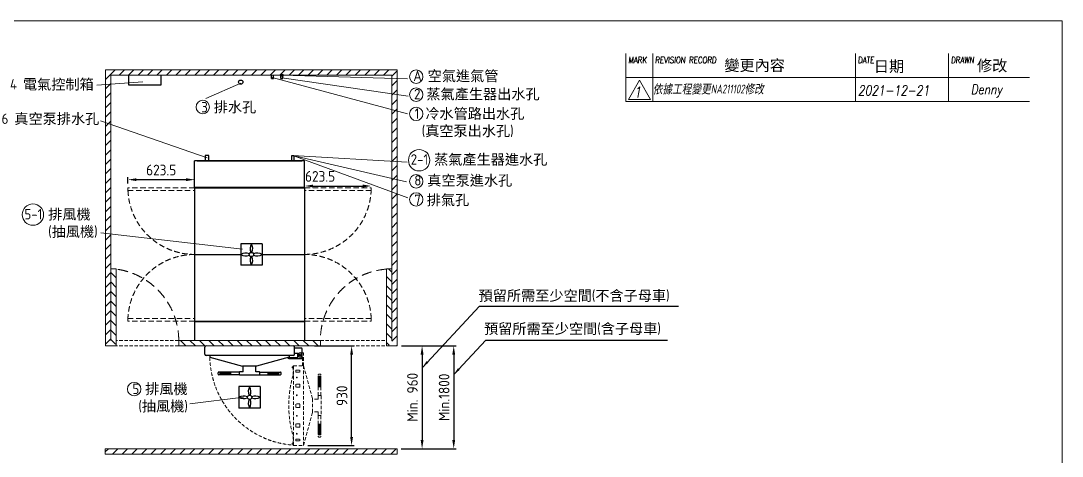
# Model space of a CAD drawing. Header units: millimetres. Extents: x -5848 to 14650, y 0 to 20714.
# Drawn here: x 4905 to 14650, y 6233 to 10300 of the extents above; entities that cross this region are included whole.
import ezdxf

# ---------------------------------------------------------------- set-up
doc = ezdxf.new("R2010")
doc.units = ezdxf.units.MM
doc.header["$MEASUREMENT"] = 0
doc.linetypes.add('HIDDEN', pattern=[9.525, 6.35, -3.175])
doc.layers.get('0').update_dxf_attribs({"lineweight": 25})
for name, color, linetype, lineweight in [('D', 3, 'Continuous', 13), ('F', 7, 'Continuous', 15), ('H', 2, 'HIDDEN', 15), ('S', 4, 'Continuous', 15), ('T', 4, 'Continuous', 15)]:
    doc.layers.add(name, color=color, linetype=linetype, lineweight=lineweight)
doc.styles.get("Standard").update_dxf_attribs({"font": 'KAIU.TTF'})
doc.styles.add('STU25', font='isocp2.shx')
doc.styles.add('Text', font='romans.shx', dxfattribs={"width": 0.8, "oblique": 10})
doc.dimstyles.new('STU25', dxfattribs={"dimscale": 40, "dimtxt": 2.5, "dimasz": 2, "dimexe": 0.6, "dimexo": 1, "dimgap": 1, "dimtad": 1, "dimdsep": 46, "dimtxsty": 'STU25', "dimcen": 2, "dimazin": 2, "dimtfac": 1, "dimtmove": 0, "dimatfit": 3, "dimfxl": 0, "dimtolj": 1, "dimtzin": 0, "dimarcsym": 0})
doc.dimstyles.new('STU25$7', dxfattribs={"dimscale": 35, "dimtxt": 2.5, "dimasz": 2, "dimexe": 1.25, "dimexo": 0.625, "dimgap": 1, "dimtad": 0, "dimdec": 4, "dimdsep": 46, "dimtxsty": 'STU25', "dimcen": 2.5, "dimazin": 2, "dimtfac": 1, "dimtdec": 4, "dimtmove": 0, "dimatfit": 3, "dimfxl": 0, "dimtolj": 1, "dimtzin": 0, "dimarcsym": 0})

# ---------------------------------------------------------------- blocks, each defined once
blk = doc.blocks.new('*D13')
at = {"layer": 'D', "color": 0, "lineweight": -2}
for p, q in [((8467.7, 7262.3), (8683.8, 7262.3)), ((8659.8, 7182.3), (8659.8, 6382.3)), ((8465.1, 6302.3), (8683.8, 6302.3))]:
    blk.add_line(p, q, dxfattribs=at)
at = {"layer": 'D', "color": 0}
for points in [[(8673.2, 7182.3), (8646.5, 7182.3), (8659.8, 7262.3)], [(8646.5, 6382.3), (8673.2, 6382.3), (8659.8, 6302.3)]]:
    blk.add_solid(points, dxfattribs=at)
at = {"layer": 'Defpoints', "color": 0}
for p in [(8427.7, 7262.3), (8425.1, 6302.3), (8659.8, 6302.3)]:
    blk.add_point(p, dxfattribs=at)
at = {"layer": 'D', "color": 0, "insert": (8569.8, 6782.3), "char_height": 100, "attachment_point": 5, "rotation": 90, "style": 'STU25'}
blk.add_mtext('\\A1;{\\Fisocp2.shx;Min. 960}', dxfattribs=at)
blk = doc.blocks.new('*D14')
at = {"layer": 'D', "color": 0, "lineweight": -2}
for p, q in [((8467.7, 7262.3), (8979.9, 7262.3)), ((8955.9, 7182.3), (8955.9, 6382.3)), ((8465.1, 6302.3), (8979.9, 6302.3))]:
    blk.add_line(p, q, dxfattribs=at)
at = {"layer": 'D', "color": 0}
for points in [[(8969.3, 7182.3), (8942.6, 7182.3), (8955.9, 7262.3)], [(8942.6, 6382.3), (8969.3, 6382.3), (8955.9, 6302.3)]]:
    blk.add_solid(points, dxfattribs=at)
at = {"layer": 'Defpoints', "color": 0}
for p in [(8427.7, 7262.3), (8425.1, 6302.3), (8955.9, 6302.3)]:
    blk.add_point(p, dxfattribs=at)
at = {"layer": 'D', "color": 0, "insert": (8865.9, 6782.3), "char_height": 100, "attachment_point": 5, "rotation": 90, "style": 'STU25'}
blk.add_mtext('\\A1;{\\Fisocp2.shx;Min.1800}', dxfattribs=at)
blk = doc.blocks.new('*D16')
at = {"layer": 'D', "color": 0, "lineweight": -2}
for p, q in [((7652.7, 7262.3), (8024.1, 7262.3)), ((8000.1, 6412.3), (8000.1, 7182.3)), ((7590.5, 6332.3), (8024.1, 6332.3))]:
    blk.add_line(p, q, dxfattribs=at)
at = {"layer": 'D', "color": 0}
for points in [[(8013.4, 7182.3), (7986.8, 7182.3), (8000.1, 7262.3)], [(7986.8, 6412.3), (8013.4, 6412.3), (8000.1, 6332.3)]]:
    blk.add_solid(points, dxfattribs=at)
at = {"layer": 'Defpoints', "color": 0}
for p in [(7612.7, 7262.3), (8000.1, 7262.3), (7550.5, 6332.3)]:
    blk.add_point(p, dxfattribs=at)
at = {"layer": 'D', "color": 0, "insert": (7910.1, 6797.3), "char_height": 100, "attachment_point": 5, "rotation": 90, "style": 'STU25'}
blk.add_mtext('\\A1;930', dxfattribs=at)
blk = doc.blocks.new('*D19')
at = {"layer": 'D', "color": 0, "lineweight": -2}
for p, q in [((5906.7, 8781.3), (5906.7, 8840.1)), ((5986.7, 8816.1), (6450.2, 8816.1)), ((6530.2, 8781.3), (6530.2, 8840.1))]:
    blk.add_line(p, q, dxfattribs=at)
at = {"layer": 'D', "color": 0}
for points in [[(5986.7, 8829.4), (5986.7, 8802.8), (5906.7, 8816.1)], [(6450.2, 8802.8), (6450.2, 8829.4), (6530.2, 8816.1)]]:
    blk.add_solid(points, dxfattribs=at)
at = {"layer": 'Defpoints', "color": 0}
for p in [(6530.2, 8816.1), (5906.7, 8741.3), (6530.2, 8741.3)]:
    blk.add_point(p, dxfattribs=at)
at = {"layer": 'D', "color": 0, "insert": (6218.4, 8906.1), "char_height": 100, "attachment_point": 5, "style": 'STU25'}
blk.add_mtext('\\A1;623.5', dxfattribs=at)
blk = doc.blocks.new('*D20')
at = {"layer": 'D', "color": 0, "lineweight": -2}
for p, q in [((7560.2, 8781.3), (7560.2, 8780.8)), ((8183.7, 8781.3), (8183.7, 8780.8)), ((7640.2, 8756.8), (8103.7, 8756.8))]:
    blk.add_line(p, q, dxfattribs=at)
at = {"layer": 'D', "color": 0}
for points in [[(7640.2, 8770.2), (7640.2, 8743.5), (7560.2, 8756.8)], [(8103.7, 8743.5), (8103.7, 8770.2), (8183.7, 8756.8)]]:
    blk.add_solid(points, dxfattribs=at)
at = {"layer": 'Defpoints', "color": 0}
for p in [(7560.2, 8741.3), (8183.7, 8756.8), (8183.7, 8741.3)]:
    blk.add_point(p, dxfattribs=at)
at = {"layer": 'D', "color": 0, "insert": (7705.5, 8846.8), "char_height": 100, "attachment_point": 5, "style": 'STU25'}
blk.add_mtext('\\A1;623.5', dxfattribs=at)

msp = doc.modelspace()

# ---------------------------------------------------------------- hatches: boundary and pattern name
msp.add_hatch(color=256).paths.add_polyline_path([(7347.688, 9803.06, 1), (7347.688, 9781.538, 1)])
at = {"layer": 'H', "ltscale": 5}
h = msp.add_hatch(dxfattribs=at)
h.set_pattern_fill('ANSI31', color=256, scale=500, style=0)
h.set_pattern_definition([(45, (738.874, -11027), (-44.19417, 44.19417), [])])
h.paths.add_polyline_path([(8427.688, 7262.299), (8427.688, 9842.299), (5697.688, 9842.299), (5697.688, 7262.299), (5747.688, 7262.299), (5747.688, 7312.299), (5747.688, 7981.515), (5747.688, 9792.299), (7336.927, 9792.299, -1), (7358.449, 9792.299), (8377.688, 9792.299), (8377.688, 7262.299)])
h = msp.add_hatch(dxfattribs=at)
h.set_pattern_fill('ANSI31', color=256, scale=20, angle=270, style=0)
h.set_pattern_definition([(315, (239758.637, 23410.16), (44.90128, 44.90128), [])])
h.paths.add_polyline_path([(5747.688, 7981.515), (5747.688, 7312.299), (5772.688, 7268.998), (5797.688, 7283.432), (5797.688, 7981.515)])
h = msp.add_hatch(dxfattribs=at)
h.set_pattern_fill('ANSI31', color=256, scale=500, angle=270, style=0)
h.set_pattern_definition([(315, (224518.476, 23475.67), (44.194174, 44.194174), [])])
h.paths.add_polyline_path([(8377.688, 7981.515), (8377.688, 7312.299), (8352.688, 7268.998), (8327.688, 7283.432), (8327.688, 7981.515)])
h = msp.add_hatch(dxfattribs=at)
h.set_pattern_fill('ANSI31', color=256, scale=500, angle=270, style=0)
h.set_pattern_definition([(315, (224553.476, 23475.67), (44.194174, 44.194174), [])])
h.paths.add_polyline_path([(7708.473, 7262.299), (7708.473, 7312.299), (6381.904, 7312.299), (6381.904, 7262.299)])
h = msp.add_hatch(dxfattribs=at)
h.set_pattern_fill('ANSI31', color=256, scale=20, style=0)
h.set_pattern_definition([(45, (223984.65, 23315.67), (-44.90128, 44.90128), [])])
edge = h.paths.add_edge_path()
edge.add_line((8425.078, 6302.299), (8425.078, 6252.299))
edge.add_line((5695.078, 6252.299), (8425.078, 6252.299))
edge.add_line((5695.078, 6302.299), (5695.078, 6252.299))
edge.add_line((5695.078, 6302.299), (8425.078, 6302.299))

# ---------------------------------------------------------------- linework, layer by layer
for p, q in [((7249.021, 9759.924), (7249.021, 9792.299)), ((7249.021, 9759.924), (7269.021, 9759.924)), ((7269.021, 9759.924), (7269.021, 9792.299)), ((7337.688, 9759.924), (7337.688, 9792.299)), ((7337.688, 9759.924), (7357.688, 9759.924)), ((7357.688, 9759.924), (7357.688, 9792.299)), ((7560.188, 8992.299), (6530.188, 8992.299)), ((6530.188, 8742.299), (6530.188, 8992.299)), ((6555.188, 8992.299), (7535.188, 8992.299)), ((6630.188, 9042.299), (6630.188, 8992.299)), ((6664.188, 9042.299), (6630.188, 9042.299)), ((6664.188, 8992.299), (6664.188, 9042.299)), ((7440.188, 9042.299), (7460.188, 9042.299)), ((7440.188, 8992.299), (7440.188, 9042.299)), ((7460.188, 9042.299), (7460.188, 8992.299)), ((7560.188, 8742.299), (7560.188, 8992.299)), ((7560.188, 8742.299), (6530.188, 8742.299)), ((6530.188, 8741.299), (7560.188, 8741.299)), ((6530.188, 8741.299), (6530.188, 8117.799)), ((7560.188, 8741.299), (7560.188, 8117.799)), ((6962.688, 8216.799), (6962.688, 8016.799)), ((7162.688, 8216.799), (6962.688, 8216.799)), ((7162.688, 8216.799), (7162.688, 8016.799)), ((6530.188, 8117.799), (6962.688, 8117.799)), ((6530.188, 8116.799), (6962.688, 8116.799)), ((6530.188, 8116.799), (6530.188, 7493.299)), ((7162.688, 8117.799), (7560.188, 8117.799)), ((7162.688, 8116.799), (7560.188, 8116.799)), ((7560.188, 8116.799), (7560.188, 7493.299)), ((7162.688, 8016.799), (6962.688, 8016.799)), ((6530.188, 7493.299), (7560.188, 7493.299)), ((6530.188, 7492.299), (7560.188, 7492.299)), ((6530.188, 7492.299), (6530.188, 7312.299)), ((7560.188, 7492.299), (7560.188, 7312.299)), ((6625.688, 7185.299), (6625.688, 7250.299)), ((7464.688, 7185.299), (7464.688, 7250.299)), ((7530.819, 7242.799), (7464.688, 7242.799)), ((7536.819, 7178.299), (7536.819, 7236.799)), ((7452.688, 7173.299), (6637.688, 7173.299)), ((6673.238, 7173.299), (6673.238, 7156.143)), ((6673.238, 7156.143), (6980.188, 7072.299)), ((7417.138, 7156.143), (7110.188, 7072.299)), ((7413.819, 7154.799), (7497.819, 7154.799)), ((7413.819, 7144.799), (7536.819, 7144.799)), ((7417.138, 7173.299), (7417.138, 7157.299)), ((7417.138, 7157.299), (7417.138, 7156.143)), ((7497.819, 7192.799), (7464.688, 7192.799)), ((7497.819, 7178.299), (7497.819, 7192.799)), ((7497.819, 7154.799), (7497.819, 7177.299)), ((7536.819, 7144.799), (7536.819, 7177.299)), ((6950.938, 7018.234), (6756.938, 7018.234)), ((6770.938, 7013.256), (6775.915, 7018.234)), ((6770.938, 7015.256), (6773.915, 7018.234)), ((6770.938, 7017.256), (6771.915, 7018.234)), ((6770.938, 7011.256), (6777.915, 7018.234)), ((6770.938, 7003.256), (6785.915, 7018.234)), ((6770.938, 7001.256), (6787.915, 7018.234)), ((6770.938, 6992.834), (6770.938, 7018.234)), ((6770.938, 7005.256), (6783.915, 7018.234)), ((6770.938, 7009.256), (6779.915, 7018.234)), ((6770.938, 7007.256), (6781.915, 7018.234)), ((6770.938, 6993.256), (6795.915, 7018.234)), ((6770.938, 6999.256), (6789.915, 7018.234)), ((6770.938, 6997.256), (6791.915, 7018.234)), ((6770.938, 6995.256), (6793.915, 7018.234)), ((6794.751, 6992.834), (6770.938, 7016.647)), ((6796.751, 6992.834), (6771.351, 7018.234)), ((6772.515, 6992.834), (6797.915, 7018.234)), ((6798.751, 6992.834), (6773.351, 7018.234)), ((6774.515, 6992.834), (6799.915, 7018.234)), ((6800.751, 6992.834), (6775.351, 7018.234)), ((6776.515, 6992.834), (6801.915, 7018.234)), ((6802.751, 6992.834), (6777.351, 7018.234)), ((6778.515, 6992.834), (6803.915, 7018.234)), ((6804.751, 6992.834), (6779.351, 7018.234)), ((6780.515, 6992.834), (6805.915, 7018.234)), ((6806.751, 6992.834), (6781.351, 7018.234)), ((6782.515, 6992.834), (6807.915, 7018.234)), ((6808.751, 6992.834), (6783.351, 7018.234)), ((6784.515, 6992.834), (6809.915, 7018.234)), ((6810.751, 6992.834), (6785.351, 7018.234)), ((6786.515, 6992.834), (6811.915, 7018.234)), ((6812.751, 6992.834), (6787.351, 7018.234)), ((6788.515, 6992.834), (6813.915, 7018.234)), ((6814.751, 6992.834), (6789.351, 7018.234)), ((6790.515, 6992.834), (6815.915, 7018.234)), ((6816.751, 6992.834), (6791.351, 7018.234)), ((6792.515, 6992.834), (6817.915, 7018.234)), ((6818.751, 6992.834), (6793.351, 7018.234)), ((6794.515, 6992.834), (6819.915, 7018.234)), ((6820.751, 6992.834), (6795.351, 7018.234)), ((6796.515, 6992.834), (6821.915, 7018.234)), ((6822.751, 6992.834), (6797.351, 7018.234)), ((6798.515, 6992.834), (6823.915, 7018.234)), ((6824.751, 6992.834), (6799.351, 7018.234)), ((6800.515, 6992.834), (6825.915, 7018.234)), ((6826.751, 6992.834), (6801.351, 7018.234)), ((6802.515, 6992.834), (6827.915, 7018.234)), ((6828.751, 6992.834), (6803.351, 7018.234)), ((6804.515, 6992.834), (6829.915, 7018.234)), ((6830.751, 6992.834), (6805.351, 7018.234)), ((6806.515, 6992.834), (6831.915, 7018.234)), ((6832.751, 6992.834), (6807.351, 7018.234)), ((6808.515, 6992.834), (6833.915, 7018.234)), ((6834.751, 6992.834), (6809.351, 7018.234)), ((6810.515, 6992.834), (6835.915, 7018.234)), ((6836.751, 6992.834), (6811.351, 7018.234)), ((6812.515, 6992.834), (6837.915, 7018.234)), ((6838.751, 6992.834), (6813.351, 7018.234)), ((6814.515, 6992.834), (6839.915, 7018.234)), ((6840.751, 6992.834), (6815.351, 7018.234)), ((6816.515, 6992.834), (6841.915, 7018.234)), ((6842.751, 6992.834), (6817.351, 7018.234)), ((6818.515, 6992.834), (6843.915, 7018.234)), ((6844.751, 6992.834), (6819.351, 7018.234)), ((6820.515, 6992.834), (6845.915, 7018.234)), ((6846.751, 6992.834), (6821.351, 7018.234)), ((6822.515, 6992.834), (6847.915, 7018.234)), ((6848.751, 6992.834), (6823.351, 7018.234)), ((6824.515, 6992.834), (6849.915, 7018.234)), ((6850.751, 6992.834), (6825.351, 7018.234)), ((6826.515, 6992.834), (6851.915, 7018.234)), ((6852.751, 6992.834), (6827.351, 7018.234)), ((6828.515, 6992.834), (6853.915, 7018.234)), ((6854.751, 6992.834), (6829.351, 7018.234)), ((6830.515, 6992.834), (6855.915, 7018.234)), ((6856.751, 6992.834), (6831.351, 7018.234)), ((6832.515, 6992.834), (6857.915, 7018.234)), ((6858.751, 6992.834), (6833.351, 7018.234)), ((6834.515, 6992.834), (6859.915, 7018.234)), ((6860.751, 6992.834), (6835.351, 7018.234)), ((6836.515, 6992.834), (6861.915, 7018.234)), ((6862.751, 6992.834), (6837.351, 7018.234)), ((6838.515, 6992.834), (6863.915, 7018.234)), ((6864.751, 6992.834), (6839.351, 7018.234)), ((6840.515, 6992.834), (6865.915, 7018.234)), ((6866.751, 6992.834), (6841.351, 7018.234)), ((6842.515, 6992.834), (6867.915, 7018.234)), ((6868.751, 6992.834), (6843.351, 7018.234)), ((6844.515, 6992.834), (6869.915, 7018.234)), ((6870.751, 6992.834), (6845.351, 7018.234)), ((6846.515, 6992.834), (6870.938, 7017.256)), ((6870.938, 6994.647), (6847.351, 7018.234)), ((6870.938, 6996.647), (6849.351, 7018.234)), ((6870.938, 6998.647), (6851.351, 7018.234)), ((6870.938, 7000.647), (6853.351, 7018.234)), ((6870.938, 7002.647), (6855.351, 7018.234)), ((6870.938, 7004.647), (6857.351, 7018.234)), ((6870.938, 7006.647), (6859.351, 7018.234)), ((6870.938, 7008.647), (6861.351, 7018.234)), ((6870.938, 7010.647), (6863.351, 7018.234)), ((6870.938, 7012.647), (6865.351, 7018.234)), ((6870.938, 7014.647), (6867.351, 7018.234)), ((6870.938, 7016.647), (6869.351, 7018.234)), ((6870.938, 6992.834), (6870.938, 7018.234)), ((6986.044, 7020.534), (6950.938, 7020.534)), ((6950.938, 6990.534), (6950.938, 7020.534)), ((6950.938, 6992.834), (6950.938, 7018.234)), ((7110.188, 7072.299), (6980.188, 7072.299)), ((6986.044, 7020.534), (6986.044, 7072.299)), ((7104.044, 7020.534), (7104.044, 7072.299)), ((7138.044, 7020.534), (7104.044, 7020.534)), ((7140.044, 6992.534), (7140.044, 7018.534)), ((7140.044, 7018.234), (7334.044, 7018.234)), ((7140.044, 6992.834), (7140.044, 7018.234)), ((7220.044, 7016.647), (7221.63, 7018.234)), ((7220.044, 7010.647), (7227.63, 7018.234)), ((7220.044, 7012.647), (7225.63, 7018.234)), ((7220.044, 7014.647), (7223.63, 7018.234)), ((7220.044, 7004.647), (7233.63, 7018.234)), ((7220.044, 7006.647), (7231.63, 7018.234)), ((7220.044, 7008.647), (7229.63, 7018.234)), ((7220.044, 6992.834), (7220.044, 7018.234)), ((7220.044, 6994.647), (7243.63, 7018.234)), ((7220.044, 6996.647), (7241.63, 7018.234)), ((7220.044, 6998.647), (7239.63, 7018.234)), ((7220.044, 7000.647), (7237.63, 7018.234)), ((7220.044, 7002.647), (7235.63, 7018.234)), ((7244.467, 6992.834), (7220.044, 7017.256)), ((7220.23, 6992.834), (7245.63, 7018.234)), ((7246.467, 6992.834), (7221.067, 7018.234)), ((7222.23, 6992.834), (7247.63, 7018.234)), ((7248.467, 6992.834), (7223.067, 7018.234)), ((7224.23, 6992.834), (7249.63, 7018.234)), ((7250.467, 6992.834), (7225.067, 7018.234)), ((7226.23, 6992.834), (7251.63, 7018.234)), ((7252.467, 6992.834), (7227.067, 7018.234)), ((7228.23, 6992.834), (7253.63, 7018.234)), ((7254.467, 6992.834), (7229.067, 7018.234)), ((7230.23, 6992.834), (7255.63, 7018.234)), ((7256.467, 6992.834), (7231.067, 7018.234)), ((7232.23, 6992.834), (7257.63, 7018.234)), ((7258.467, 6992.834), (7233.067, 7018.234)), ((7234.23, 6992.834), (7259.63, 7018.234)), ((7260.467, 6992.834), (7235.067, 7018.234)), ((7236.23, 6992.834), (7261.63, 7018.234)), ((7262.467, 6992.834), (7237.067, 7018.234)), ((7238.23, 6992.834), (7263.63, 7018.234)), ((7264.467, 6992.834), (7239.067, 7018.234)), ((7240.23, 6992.834), (7265.63, 7018.234)), ((7266.467, 6992.834), (7241.067, 7018.234)), ((7242.23, 6992.834), (7267.63, 7018.234)), ((7268.467, 6992.834), (7243.067, 7018.234)), ((7244.23, 6992.834), (7269.63, 7018.234)), ((7270.467, 6992.834), (7245.067, 7018.234)), ((7246.23, 6992.834), (7271.63, 7018.234)), ((7272.467, 6992.834), (7247.067, 7018.234)), ((7248.23, 6992.834), (7273.63, 7018.234)), ((7274.467, 6992.834), (7249.067, 7018.234)), ((7250.23, 6992.834), (7275.63, 7018.234)), ((7276.467, 6992.834), (7251.067, 7018.234)), ((7252.23, 6992.834), (7277.63, 7018.234)), ((7278.467, 6992.834), (7253.067, 7018.234)), ((7254.23, 6992.834), (7279.63, 7018.234)), ((7280.467, 6992.834), (7255.067, 7018.234)), ((7256.23, 6992.834), (7281.63, 7018.234)), ((7282.467, 6992.834), (7257.067, 7018.234)), ((7258.23, 6992.834), (7283.63, 7018.234)), ((7284.467, 6992.834), (7259.067, 7018.234)), ((7260.23, 6992.834), (7285.63, 7018.234)), ((7286.467, 6992.834), (7261.067, 7018.234)), ((7262.23, 6992.834), (7287.63, 7018.234)), ((7288.467, 6992.834), (7263.067, 7018.234)), ((7264.23, 6992.834), (7289.63, 7018.234)), ((7290.467, 6992.834), (7265.067, 7018.234)), ((7266.23, 6992.834), (7291.63, 7018.234)), ((7292.467, 6992.834), (7267.067, 7018.234)), ((7268.23, 6992.834), (7293.63, 7018.234)), ((7294.467, 6992.834), (7269.067, 7018.234)), ((7270.23, 6992.834), (7295.63, 7018.234)), ((7296.467, 6992.834), (7271.067, 7018.234)), ((7272.23, 6992.834), (7297.63, 7018.234)), ((7298.467, 6992.834), (7273.067, 7018.234)), ((7274.23, 6992.834), (7299.63, 7018.234)), ((7300.467, 6992.834), (7275.067, 7018.234)), ((7276.23, 6992.834), (7301.63, 7018.234)), ((7302.467, 6992.834), (7277.067, 7018.234)), ((7278.23, 6992.834), (7303.63, 7018.234)), ((7304.467, 6992.834), (7279.067, 7018.234)), ((7280.23, 6992.834), (7305.63, 7018.234)), ((7306.467, 6992.834), (7281.067, 7018.234)), ((7282.23, 6992.834), (7307.63, 7018.234)), ((7308.467, 6992.834), (7283.067, 7018.234)), ((7284.23, 6992.834), (7309.63, 7018.234)), ((7310.467, 6992.834), (7285.067, 7018.234)), ((7286.23, 6992.834), (7311.63, 7018.234)), ((7312.467, 6992.834), (7287.067, 7018.234)), ((7288.23, 6992.834), (7313.63, 7018.234)), ((7314.467, 6992.834), (7289.067, 7018.234)), ((7290.23, 6992.834), (7315.63, 7018.234)), ((7316.467, 6992.834), (7291.067, 7018.234)), ((7292.23, 6992.834), (7317.63, 7018.234)), ((7318.467, 6992.834), (7293.067, 7018.234)), ((7294.23, 6992.834), (7319.63, 7018.234)), ((7320.044, 6993.256), (7295.067, 7018.234)), ((7296.23, 6992.834), (7320.044, 7016.647)), ((7320.044, 6995.256), (7297.067, 7018.234)), ((7320.044, 6997.256), (7299.067, 7018.234)), ((7320.044, 6999.256), (7301.067, 7018.234)), ((7320.044, 7001.256), (7303.067, 7018.234)), ((7320.044, 7003.256), (7305.067, 7018.234)), ((7320.044, 7005.256), (7307.067, 7018.234)), ((7320.044, 7007.256), (7309.067, 7018.234)), ((7320.044, 7009.256), (7311.067, 7018.234)), ((7320.044, 7011.256), (7313.067, 7018.234)), ((7320.044, 7013.256), (7315.067, 7018.234)), ((7320.044, 7015.256), (7317.067, 7018.234)), ((7320.044, 7017.256), (7319.067, 7018.234)), ((7320.044, 6992.834), (7320.044, 7018.234)), ((6750.938, 6998.834), (6750.938, 7012.234)), ((6950.938, 6992.834), (6756.938, 6992.834)), ((6792.751, 6992.834), (6770.938, 7014.647)), ((6790.751, 6992.834), (6770.938, 7012.647)), ((6788.751, 6992.834), (6770.938, 7010.647)), ((6786.751, 6992.834), (6770.938, 7008.647)), ((6784.751, 6992.834), (6770.938, 7006.647)), ((6782.751, 6992.834), (6770.938, 7004.647)), ((6780.751, 6992.834), (6770.938, 7002.647)), ((6778.751, 6992.834), (6770.938, 7000.647)), ((6776.751, 6992.834), (6770.938, 6998.647)), ((6774.751, 6992.834), (6770.938, 6996.647)), ((6772.751, 6992.834), (6770.938, 6994.647)), ((6848.515, 6992.834), (6870.938, 7015.256)), ((6850.515, 6992.834), (6870.938, 7013.256)), ((6852.515, 6992.834), (6870.938, 7011.256)), ((6854.515, 6992.834), (6870.938, 7009.256)), ((6856.515, 6992.834), (6870.938, 7007.256)), ((6858.515, 6992.834), (6870.938, 7005.256)), ((6860.515, 6992.834), (6870.938, 7003.256)), ((6862.515, 6992.834), (6870.938, 7001.256)), ((6864.515, 6992.834), (6870.938, 6999.256)), ((6866.515, 6992.834), (6870.938, 6997.256)), ((6868.515, 6992.834), (6870.938, 6995.256)), ((7138.044, 6990.534), (6950.938, 6990.534)), ((7140.044, 6992.834), (7334.044, 6992.834)), ((7242.467, 6992.834), (7220.044, 7015.256)), ((7240.467, 6992.834), (7220.044, 7013.256)), ((7238.467, 6992.834), (7220.044, 7011.256)), ((7236.467, 6992.834), (7220.044, 7009.256)), ((7234.467, 6992.834), (7220.044, 7007.256)), ((7232.467, 6992.834), (7220.044, 7005.256)), ((7230.467, 6992.834), (7220.044, 7003.256)), ((7228.467, 6992.834), (7220.044, 7001.256)), ((7226.467, 6992.834), (7220.044, 6999.256)), ((7224.467, 6992.834), (7220.044, 6997.256)), ((7222.467, 6992.834), (7220.044, 6995.256)), ((7298.23, 6992.834), (7320.044, 7014.647)), ((7300.23, 6992.834), (7320.044, 7012.647)), ((7302.23, 6992.834), (7320.044, 7010.647)), ((7304.23, 6992.834), (7320.044, 7008.647)), ((7306.23, 6992.834), (7320.044, 7006.647)), ((7308.23, 6992.834), (7320.044, 7004.647)), ((7310.23, 6992.834), (7320.044, 7002.647)), ((7312.23, 6992.834), (7320.044, 7000.647)), ((7314.23, 6992.834), (7320.044, 6998.647)), ((7316.23, 6992.834), (7320.044, 6996.647)), ((7318.23, 6992.834), (7320.044, 6994.647)), ((7340.044, 6998.834), (7340.044, 7012.234)), ((6945.188, 6882.299), (6945.188, 6682.299)), ((7145.188, 6882.299), (6945.188, 6882.299)), ((7145.188, 6882.299), (7145.188, 6682.299)), ((7145.188, 6682.299), (6945.188, 6682.299))]:
    msp.add_line(p, q)
msp.add_lwpolyline([(5913.385, 9792.299), (5913.385, 9702.701), (6218.074, 9702.701), (6218.074, 9792.299)])
for centre, radius in [((6962.688, 9727.299), 20), ((7347.688, 9792.299), 10.761), ((7062.688, 8116.799), 20), ((7062.688, 8116.799), 20), ((7062.688, 8116.799), 20), ((7062.688, 8116.799), 20), ((7517.319, 7177.299), 8), ((7517.319, 7177.299), 8), ((7045.188, 6782.299), 20), ((7045.188, 6782.299), 20), ((7045.188, 6782.299), 20), ((7045.188, 6782.299), 20)]:
    msp.add_circle(centre, radius)
for centre, radius, start, end in [((7143.713, 8170.924), 93.11, 150.4818019, 201.9770324), ((6981.664, 8170.924), 93.11, 338.0229676, 29.5181981), ((7008.564, 8035.775), 93.11, 68.0229676, 119.5181981), ((7008.564, 8197.824), 93.11, 240.4818019, 291.9770324), ((7143.713, 8062.675), 93.11, 158.0229676, 209.5181981), ((6981.664, 8062.675), 93.11, 330.4818019, 21.9770324), ((7116.813, 8035.775), 93.11, 60.4818019, 111.9770324), ((7116.813, 8197.824), 93.11, 248.0229676, 299.5181981), ((6637.688, 7250.299), 12, 90, 180), ((7452.688, 7250.299), 12, 0, 90), ((7530.819, 7236.799), 6, 0, 90), ((6637.688, 7185.299), 12, 180, 270), ((7413.819, 7156.799), 12, 202.4966328, 270), ((7413.819, 7156.799), 2, 244.212965, 270), ((7452.688, 7185.299), 12, 270, 0), ((7517.319, 7177.299), 19.5, 0, 180), ((7517.319, 7178.299), 19.5, 180, 0), ((7517.319, 7178.299), 19.5, 180, 0), ((6756.938, 7012.234), 6, 90, 180), ((7138.044, 7018.534), 2, 0, 90), ((7334.044, 7012.234), 6, 0, 90), ((6756.938, 6998.834), 6, 180, 270), ((7138.044, 6992.534), 2, 270, 0), ((7334.044, 6998.834), 6, 270, 0), ((7126.213, 6836.424), 93.11, 150.4818019, 201.9770324), ((6964.164, 6836.424), 93.11, 338.0229676, 29.5181981), ((6991.064, 6701.275), 93.11, 68.0229676, 119.5181981), ((6991.064, 6863.324), 93.11, 240.4818019, 291.9770324), ((7126.213, 6728.175), 93.11, 158.0229676, 209.5181981), ((6964.164, 6728.175), 93.11, 330.4818019, 21.9770324), ((7099.313, 6701.275), 93.11, 60.4818019, 111.9770324), ((7099.313, 6863.324), 93.11, 248.0229676, 299.5181981)]:
    msp.add_arc(centre, radius, start, end)
at = {"layer": 'D'}
for p, q in [((7257.797, 9770.178), (8523.355, 9432.402)), ((7347.688, 9792.299), (8523.568, 9759.622)), ((7348.627, 9767.443), (8530.679, 9595.163)), ((6046.379, 9729.196), (5617.164, 9698.396)), ((6962.688, 9717.864), (6635.017, 9574.54)), ((6648.006, 9020.713), (5650.588, 9365.341)), ((7448.786, 9042.299), (8520.017, 8978.502)), ((7448.786, 9042.299), (8514.275, 8796.115)), ((7448.786, 9042.299), (8526.794, 8646.538)), ((6980.41, 8165.785), (5651.927, 8319.404)), ((6989.298, 6784.506), (6487.314, 6722.347))]:
    msp.add_line(p, q, dxfattribs=at)
for centre, radius in [((8605, 9778.501), 62.857), ((8605, 9610.522), 62.857), ((6607.512, 9494.895), 62.857), ((8605, 9430.818), 62.857), ((8632.256, 8997.689), 100), ((8605, 8800.348), 62.857), ((8605, 8631.172), 62.857), ((5017.525, 8489.947), 100), ((5965.316, 6859.216), 62.857)]:
    msp.add_circle(centre, radius, dxfattribs=at)
at = {"layer": 'F'}
msp.add_line((10567.766, 9995.532), (10567.766, 9545.532), dxfattribs=at)
at = {"layer": 'F', "color": 7}
for p, q in [((10817.766, 9995.532), (10817.766, 9545.532)), ((12715.734, 9545.532), (12715.734, 9995.532)), ((13586.542, 9545.532), (13586.542, 9995.532)), ((14345.532, 9770.532), (10567.766, 9770.532)), ((10567.766, 9545.532), (14345.532, 9545.532))]:
    msp.add_line(p, q, dxfattribs=at)
at = {"layer": 'F', "color": 6}
msp.add_lwpolyline([(0, 10300), (0, 0), (14650, 0), (14650, 10300)], close=True, dxfattribs=at)
at = {"layer": 'F', "color": 7}
msp.add_lwpolyline([(10694.673, 9744.516), (10590.794, 9564.593), (10798.552, 9564.593)], close=True, dxfattribs=at)
at = {"layer": 'H', "ltscale": 8}
for p, q in [((6530.188, 8741.299), (5906.688, 8741.299)), ((5906.688, 8741.299), (5906.688, 8716.299)), ((5906.688, 8716.299), (6530.188, 8716.299)), ((7560.188, 8741.299), (8183.688, 8741.299)), ((8183.688, 8716.299), (7560.188, 8716.299)), ((8183.688, 8741.299), (8183.688, 8716.299)), ((5906.688, 7493.299), (5906.688, 7518.299)), ((5906.688, 7518.299), (6530.188, 7518.299)), ((8183.688, 7518.299), (7560.188, 7518.299)), ((8183.688, 7493.299), (8183.688, 7518.299)), ((6530.188, 7493.299), (5906.688, 7493.299)), ((7560.188, 7493.299), (8183.688, 7493.299))]:
    msp.add_line(p, q, dxfattribs=at)
at = {"layer": 'H', "ltscale": 5}
for p, q in [((6381.904, 7312.299), (5797.688, 7312.299)), ((7708.473, 7312.299), (8327.688, 7312.299)), ((6381.904, 7262.299), (5797.688, 7262.299)), ((7708.473, 7262.299), (8327.688, 7262.299)), ((7549.819, 7196.799), (7517.319, 7196.799)), ((7539.819, 7157.799), (7517.319, 7157.799)), ((7539.819, 7077.119), (7539.819, 7157.799)), ((7549.819, 7077.119), (7549.819, 7196.799)), ((7444.319, 7066.669), (7457.319, 7067.669)), ((7444.319, 7066.669), (7444.319, 7057.669)), ((7444.319, 7057.669), (7457.319, 7056.669)), ((7452.319, 7067.284), (7452.319, 7077.169)), ((7452.319, 7067.284), (7452.319, 7075.669)), ((7452.319, 6987.375), (7452.319, 7057.053)), ((7457.319, 7077.119), (7457.319, 6333.219)), ((7457.319, 7077.119), (7550.475, 7077.119)), ((7457.319, 7056.669), (7457.319, 7067.669)), ((7457.319, 7067.669), (7457.319, 7056.669)), ((7479.319, 7035.68), (7516.319, 7035.68)), ((7479.319, 7018.18), (7479.319, 7035.68)), ((7479.319, 7018.18), (7516.319, 7018.18)), ((7516.319, 7018.18), (7516.319, 7035.68)), ((7550.475, 7077.119), (7634.319, 6770.169)), ((7550.475, 6333.219), (7550.475, 7077.119)), ((7484.819, 6969.677), (7484.819, 6966.677)), ((7489.819, 6969.677), (7489.819, 6966.677)), ((7688.384, 6800.024), (7688.384, 6994.024)), ((7688.384, 6976.211), (7692.198, 6980.024)), ((7688.384, 6978.211), (7690.198, 6980.024)), ((7688.384, 6968.211), (7700.198, 6980.024)), ((7688.384, 6966.211), (7702.198, 6980.024)), ((7688.384, 6964.211), (7704.198, 6980.024)), ((7688.384, 6974.211), (7694.198, 6980.024)), ((7688.384, 6972.211), (7696.198, 6980.024)), ((7688.384, 6970.211), (7698.198, 6980.024)), ((7688.384, 6980.024), (7713.784, 6980.024)), ((7688.384, 6962.211), (7706.198, 6980.024)), ((7688.384, 6960.211), (7708.198, 6980.024)), ((7688.384, 6958.211), (7710.198, 6980.024)), ((7688.384, 6956.211), (7712.198, 6980.024)), ((7688.384, 6954.211), (7713.784, 6979.611)), ((7688.384, 6978.447), (7713.784, 6953.047)), ((7688.384, 6952.211), (7713.784, 6977.611)), ((7688.384, 6976.447), (7713.784, 6951.047)), ((7688.384, 6950.211), (7713.784, 6975.611)), ((7688.384, 6974.447), (7713.784, 6949.047)), ((7688.384, 6948.211), (7713.784, 6973.611)), ((7688.384, 6972.447), (7713.784, 6947.047)), ((7688.384, 6946.211), (7713.784, 6971.611)), ((7688.384, 6970.447), (7713.784, 6945.047)), ((7688.384, 6944.211), (7713.784, 6969.611)), ((7688.384, 6968.447), (7713.784, 6943.047)), ((7688.384, 6942.211), (7713.784, 6967.611)), ((7688.384, 6966.447), (7713.784, 6941.047)), ((7688.384, 6940.211), (7713.784, 6965.611)), ((7688.384, 6964.447), (7713.784, 6939.047)), ((7688.384, 6938.211), (7713.784, 6963.611)), ((7688.384, 6962.447), (7713.784, 6937.047)), ((7688.384, 6936.211), (7713.784, 6961.611)), ((7688.384, 6960.447), (7713.784, 6935.047)), ((7688.384, 6934.211), (7713.784, 6959.611)), ((7688.384, 6958.447), (7713.784, 6933.047)), ((7688.384, 6932.211), (7713.784, 6957.611)), ((7688.384, 6956.447), (7713.784, 6931.047)), ((7688.384, 6930.211), (7713.784, 6955.611)), ((7688.384, 6954.447), (7713.784, 6929.047)), ((7688.384, 6928.211), (7713.784, 6953.611)), ((7688.384, 6952.447), (7713.784, 6927.047)), ((7688.384, 6926.211), (7713.784, 6951.611)), ((7688.384, 6950.447), (7713.784, 6925.047)), ((7688.384, 6924.211), (7713.784, 6949.611)), ((7688.384, 6948.447), (7713.784, 6923.047)), ((7688.384, 6922.211), (7713.784, 6947.611)), ((7688.384, 6946.447), (7713.784, 6921.047)), ((7688.384, 6920.211), (7713.784, 6945.611)), ((7688.384, 6944.447), (7713.784, 6919.047)), ((7688.384, 6918.211), (7713.784, 6943.611)), ((7688.384, 6942.447), (7713.784, 6917.047)), ((7688.384, 6916.211), (7713.784, 6941.611)), ((7688.384, 6940.447), (7713.784, 6915.047)), ((7688.384, 6914.211), (7713.784, 6939.611)), ((7688.384, 6938.447), (7713.784, 6913.047)), ((7688.384, 6912.211), (7713.784, 6937.611)), ((7688.384, 6936.447), (7713.784, 6911.047)), ((7688.384, 6910.211), (7713.784, 6935.611)), ((7688.384, 6934.447), (7713.784, 6909.047)), ((7688.384, 6908.211), (7713.784, 6933.611)), ((7688.384, 6932.447), (7713.784, 6907.047)), ((7688.384, 6906.211), (7713.784, 6931.611)), ((7688.384, 6930.447), (7713.784, 6905.047)), ((7688.384, 6904.211), (7713.784, 6929.611)), ((7688.384, 6928.447), (7713.784, 6903.047)), ((7688.384, 6902.211), (7713.784, 6927.611)), ((7688.384, 6926.447), (7713.784, 6901.047)), ((7688.384, 6900.211), (7713.784, 6925.611)), ((7688.384, 6924.447), (7713.784, 6899.047)), ((7688.384, 6898.211), (7713.784, 6923.611)), ((7688.384, 6922.447), (7713.784, 6897.047)), ((7688.384, 6896.211), (7713.784, 6921.611)), ((7688.384, 6920.447), (7713.784, 6895.047)), ((7688.384, 6894.211), (7713.784, 6919.611)), ((7688.807, 6980.024), (7713.784, 6955.047)), ((7690.807, 6980.024), (7713.784, 6957.047)), ((7692.807, 6980.024), (7713.784, 6959.047)), ((7694.384, 7000.024), (7707.784, 7000.024)), ((7694.807, 6980.024), (7713.784, 6961.047)), ((7696.807, 6980.024), (7713.784, 6963.047)), ((7698.807, 6980.024), (7713.784, 6965.047)), ((7700.807, 6980.024), (7713.784, 6967.047)), ((7702.807, 6980.024), (7713.784, 6969.047)), ((7704.807, 6980.024), (7713.784, 6971.047)), ((7706.807, 6980.024), (7713.784, 6973.047)), ((7708.807, 6980.024), (7713.784, 6975.047)), ((7710.807, 6980.024), (7713.784, 6977.047)), ((7712.807, 6980.024), (7713.784, 6979.047)), ((7713.784, 6800.024), (7713.784, 6994.024)), ((7516.319, 6906.093), (7479.319, 6906.093)), ((7479.319, 6906.093), (7479.319, 6875.782)), ((7516.319, 6875.782), (7479.319, 6875.782)), ((7516.319, 6906.093), (7516.319, 6875.782)), ((7688.384, 6918.447), (7713.784, 6893.047)), ((7688.384, 6892.211), (7713.784, 6917.611)), ((7688.384, 6916.447), (7713.784, 6891.047)), ((7688.384, 6890.211), (7713.784, 6915.611)), ((7688.384, 6914.447), (7713.784, 6889.047)), ((7688.384, 6888.211), (7713.784, 6913.611)), ((7688.384, 6912.447), (7713.784, 6887.047)), ((7688.384, 6886.211), (7713.784, 6911.611)), ((7688.384, 6910.447), (7713.784, 6885.047)), ((7688.384, 6884.211), (7713.784, 6909.611)), ((7688.384, 6908.447), (7713.784, 6883.047)), ((7688.384, 6882.211), (7713.784, 6907.611)), ((7688.384, 6906.447), (7713.784, 6881.047)), ((7688.384, 6880.211), (7713.784, 6905.611)), ((7688.384, 6904.447), (7712.807, 6880.024)), ((7688.384, 6902.447), (7710.807, 6880.024)), ((7688.384, 6900.447), (7708.807, 6880.024)), ((7688.384, 6898.447), (7706.807, 6880.024)), ((7688.384, 6896.447), (7704.807, 6880.024)), ((7688.384, 6894.447), (7702.807, 6880.024)), ((7688.384, 6892.447), (7700.807, 6880.024)), ((7688.384, 6890.447), (7698.807, 6880.024)), ((7688.384, 6888.447), (7696.807, 6880.024)), ((7688.384, 6886.447), (7694.807, 6880.024)), ((7688.384, 6884.447), (7692.807, 6880.024)), ((7688.384, 6882.447), (7690.807, 6880.024)), ((7688.384, 6880.024), (7713.784, 6880.024)), ((7690.198, 6880.024), (7713.784, 6903.611)), ((7692.198, 6880.024), (7713.784, 6901.611)), ((7694.198, 6880.024), (7713.784, 6899.611)), ((7696.198, 6880.024), (7713.784, 6897.611)), ((7698.198, 6880.024), (7713.784, 6895.611)), ((7700.198, 6880.024), (7713.784, 6893.611)), ((7702.198, 6880.024), (7713.784, 6891.611)), ((7704.198, 6880.024), (7713.784, 6889.611)), ((7706.198, 6880.024), (7713.784, 6887.611)), ((7708.198, 6880.024), (7713.784, 6885.611)), ((7710.198, 6880.024), (7713.784, 6883.611)), ((7712.198, 6880.024), (7713.784, 6881.611)), ((7484.819, 6802.936), (7484.819, 6799.936)), ((7489.819, 6802.936), (7489.819, 6799.936)), ((7634.319, 6770.169), (7634.319, 6640.169)), ((7686.084, 6764.024), (7634.319, 6764.024)), ((7686.084, 6798.024), (7686.084, 6764.024)), ((7714.084, 6800.024), (7688.084, 6800.024)), ((7688.384, 6800.024), (7713.784, 6800.024)), ((7716.084, 6798.024), (7716.084, 6612.918)), ((7479.319, 6687.669), (7479.319, 6722.669)), ((7516.319, 6722.669), (7479.319, 6722.669)), ((7516.319, 6687.669), (7479.319, 6687.669)), ((7516.319, 6687.669), (7516.319, 6722.669)), ((7550.475, 6333.219), (7634.319, 6640.169)), ((7686.084, 6646.024), (7634.319, 6646.024)), ((7686.084, 6646.024), (7686.084, 6612.918)), ((7516.319, 6534.555), (7479.319, 6534.555)), ((7479.319, 6504.244), (7479.319, 6534.555)), ((7484.819, 6607.401), (7484.819, 6610.401)), ((7489.819, 6607.401), (7489.819, 6610.401)), ((7516.319, 6504.244), (7516.319, 6534.555)), ((7714.084, 6610.918), (7688.084, 6610.918)), ((7688.384, 6610.918), (7688.384, 6416.918)), ((7688.384, 6610.918), (7713.784, 6610.918)), ((7688.384, 6528.495), (7690.807, 6530.918)), ((7688.384, 6518.495), (7700.807, 6530.918)), ((7688.384, 6520.495), (7698.807, 6530.918)), ((7688.384, 6522.495), (7696.807, 6530.918)), ((7688.384, 6524.495), (7694.807, 6530.918)), ((7688.384, 6526.495), (7692.807, 6530.918)), ((7688.384, 6530.918), (7713.784, 6530.918)), ((7688.384, 6506.495), (7712.807, 6530.918)), ((7688.384, 6508.495), (7710.807, 6530.918)), ((7688.384, 6510.495), (7708.807, 6530.918)), ((7688.384, 6512.495), (7706.807, 6530.918)), ((7688.384, 6514.495), (7704.807, 6530.918)), ((7688.384, 6516.495), (7702.807, 6530.918)), ((7688.384, 6530.732), (7713.784, 6505.332)), ((7688.384, 6504.495), (7713.784, 6529.895)), ((7690.198, 6530.918), (7713.784, 6507.332)), ((7692.198, 6530.918), (7713.784, 6509.332)), ((7694.198, 6530.918), (7713.784, 6511.332)), ((7696.198, 6530.918), (7713.784, 6513.332)), ((7698.198, 6530.918), (7713.784, 6515.332)), ((7700.198, 6530.918), (7713.784, 6517.332)), ((7702.198, 6530.918), (7713.784, 6519.332)), ((7704.198, 6530.918), (7713.784, 6521.332)), ((7706.198, 6530.918), (7713.784, 6523.332)), ((7708.198, 6530.918), (7713.784, 6525.332)), ((7710.198, 6530.918), (7713.784, 6527.332)), ((7712.198, 6530.918), (7713.784, 6529.332)), ((7713.784, 6610.918), (7713.784, 6416.918)), ((7516.319, 6504.244), (7479.319, 6504.244)), ((7484.819, 6443.66), (7484.819, 6440.66)), ((7489.819, 6443.66), (7489.819, 6440.66)), ((7688.384, 6528.732), (7713.784, 6503.332)), ((7688.384, 6502.495), (7713.784, 6527.895)), ((7688.384, 6526.732), (7713.784, 6501.332)), ((7688.384, 6500.495), (7713.784, 6525.895)), ((7688.384, 6524.732), (7713.784, 6499.332)), ((7688.384, 6498.495), (7713.784, 6523.895)), ((7688.384, 6522.732), (7713.784, 6497.332)), ((7688.384, 6496.495), (7713.784, 6521.895)), ((7688.384, 6520.732), (7713.784, 6495.332)), ((7688.384, 6494.495), (7713.784, 6519.895)), ((7688.384, 6518.732), (7713.784, 6493.332)), ((7688.384, 6492.495), (7713.784, 6517.895)), ((7688.384, 6516.732), (7713.784, 6491.332)), ((7688.384, 6490.495), (7713.784, 6515.895)), ((7688.384, 6514.732), (7713.784, 6489.332)), ((7688.384, 6488.495), (7713.784, 6513.895)), ((7688.384, 6512.732), (7713.784, 6487.332)), ((7688.384, 6486.495), (7713.784, 6511.895)), ((7688.384, 6510.732), (7713.784, 6485.332)), ((7688.384, 6484.495), (7713.784, 6509.895)), ((7688.384, 6508.732), (7713.784, 6483.332)), ((7688.384, 6482.495), (7713.784, 6507.895)), ((7688.384, 6506.732), (7713.784, 6481.332)), ((7688.384, 6480.495), (7713.784, 6505.895)), ((7688.384, 6504.732), (7713.784, 6479.332)), ((7688.384, 6478.495), (7713.784, 6503.895)), ((7688.384, 6502.732), (7713.784, 6477.332)), ((7688.384, 6476.495), (7713.784, 6501.895)), ((7688.384, 6500.732), (7713.784, 6475.332)), ((7688.384, 6474.495), (7713.784, 6499.895)), ((7688.384, 6498.732), (7713.784, 6473.332)), ((7688.384, 6472.495), (7713.784, 6497.895)), ((7688.384, 6496.732), (7713.784, 6471.332)), ((7688.384, 6470.495), (7713.784, 6495.895)), ((7688.384, 6494.732), (7713.784, 6469.332)), ((7688.384, 6468.495), (7713.784, 6493.895)), ((7688.384, 6492.732), (7713.784, 6467.332)), ((7688.384, 6466.495), (7713.784, 6491.895)), ((7688.384, 6490.732), (7713.784, 6465.332)), ((7688.384, 6464.495), (7713.784, 6489.895)), ((7688.384, 6488.732), (7713.784, 6463.332)), ((7688.384, 6462.495), (7713.784, 6487.895)), ((7688.384, 6486.732), (7713.784, 6461.332)), ((7688.384, 6460.495), (7713.784, 6485.895)), ((7688.384, 6484.732), (7713.784, 6459.332)), ((7688.384, 6458.495), (7713.784, 6483.895)), ((7688.384, 6482.732), (7713.784, 6457.332)), ((7688.384, 6456.495), (7713.784, 6481.895)), ((7688.384, 6480.732), (7713.784, 6455.332)), ((7688.384, 6454.495), (7713.784, 6479.895)), ((7688.384, 6478.732), (7713.784, 6453.332)), ((7688.384, 6452.495), (7713.784, 6477.895)), ((7688.384, 6476.732), (7713.784, 6451.332)), ((7688.384, 6450.495), (7713.784, 6475.895)), ((7688.384, 6474.732), (7713.784, 6449.332)), ((7688.384, 6448.495), (7713.784, 6473.895)), ((7688.384, 6472.732), (7713.784, 6447.332)), ((7688.384, 6446.495), (7713.784, 6471.895)), ((7688.384, 6470.732), (7713.784, 6445.332)), ((7688.384, 6444.495), (7713.784, 6469.895)), ((7688.384, 6468.732), (7713.784, 6443.332)), ((7688.384, 6442.495), (7713.784, 6467.895)), ((7688.384, 6466.732), (7713.784, 6441.332)), ((7688.384, 6440.495), (7713.784, 6465.895)), ((7688.384, 6464.732), (7713.784, 6439.332)), ((7688.384, 6438.495), (7713.784, 6463.895)), ((7688.384, 6462.732), (7713.784, 6437.332)), ((7688.384, 6436.495), (7713.784, 6461.895)), ((7688.384, 6460.732), (7713.784, 6435.332)), ((7688.384, 6434.495), (7713.784, 6459.895)), ((7688.384, 6458.732), (7713.784, 6433.332)), ((7688.384, 6432.495), (7713.784, 6457.895)), ((7688.384, 6456.732), (7713.784, 6431.332)), ((7688.384, 6454.732), (7712.198, 6430.918)), ((7688.384, 6452.732), (7710.198, 6430.918)), ((7688.384, 6450.732), (7708.198, 6430.918)), ((7688.384, 6448.732), (7706.198, 6430.918)), ((7688.384, 6446.732), (7704.198, 6430.918)), ((7688.384, 6444.732), (7702.198, 6430.918)), ((7688.384, 6442.732), (7700.198, 6430.918)), ((7688.384, 6440.732), (7698.198, 6430.918)), ((7688.384, 6438.732), (7696.198, 6430.918)), ((7688.384, 6436.732), (7694.198, 6430.918)), ((7688.384, 6434.732), (7692.198, 6430.918)), ((7688.384, 6432.732), (7690.198, 6430.918)), ((7688.807, 6430.918), (7713.784, 6455.895)), ((7690.807, 6430.918), (7713.784, 6453.895)), ((7692.807, 6430.918), (7713.784, 6451.895)), ((7694.807, 6430.918), (7713.784, 6449.895)), ((7696.807, 6430.918), (7713.784, 6447.895)), ((7698.807, 6430.918), (7713.784, 6445.895)), ((7700.807, 6430.918), (7713.784, 6443.895)), ((7702.807, 6430.918), (7713.784, 6441.895)), ((7704.807, 6430.918), (7713.784, 6439.895)), ((7706.807, 6430.918), (7713.784, 6437.895)), ((7708.807, 6430.918), (7713.784, 6435.895)), ((7710.807, 6430.918), (7713.784, 6433.895)), ((7444.319, 6352.669), (7457.319, 6353.669)), ((7444.319, 6352.669), (7444.319, 6343.669)), ((7444.319, 6343.669), (7457.319, 6342.669)), ((7452.316, 6422.971), (7452.319, 6353.284)), ((7452.319, 6422.963), (7452.319, 6353.284)), ((7452.319, 6343.053), (7452.319, 6333.169)), ((7452.319, 6343.053), (7452.319, 6334.669)), ((7457.319, 6353.669), (7457.319, 6342.669)), ((7457.319, 6353.669), (7457.319, 6342.669)), ((7457.319, 6334.669), (7457.319, 6333.169)), ((7479.319, 6392.157), (7516.319, 6392.157)), ((7479.319, 6392.157), (7479.319, 6374.657)), ((7479.319, 6374.657), (7516.319, 6374.657)), ((7516.319, 6392.157), (7516.319, 6374.657)), ((7688.384, 6430.918), (7713.784, 6430.918)), ((7694.384, 6410.918), (7707.784, 6410.918)), ((7712.807, 6430.918), (7713.784, 6431.895)), ((7457.319, 6333.169), (7452.319, 6333.169)), ((7457.319, 6333.219), (7550.475, 6333.219))]:
    msp.add_line(p, q, dxfattribs=at)
at = {"layer": 'H'}
for p, q in [((7457.319, 7077.169), (7452.319, 7077.169)), ((7457.319, 7075.669), (7457.319, 7077.169))]:
    msp.add_line(p, q, dxfattribs=at)
at = {"layer": 'H', "ltscale": 5}
msp.add_circle((7517.319, 7177.299), 8, dxfattribs=at)
msp.add_circle((7517.319, 7177.299), 8, dxfattribs=at)
at = {"layer": 'H', "ltscale": 8}
for centre, start, end in [((6530.188, 8741.299), 182.2979608, 270), ((7560.188, 8741.299), 270, 357.7020392), ((6529.687, 7493.299), 90, 177.7020392), ((7560.69, 7493.299), 2.2979608, 90)]:
    msp.add_arc(centre, 623.5, start, end, dxfattribs=at)
at = {"layer": 'H', "ltscale": 15}
for centre, radius, start, end in [((5705.368, 7309.426), 677.326, 0.2430313, 82.1661817), ((8377.688, 7312.299), 670, 94.2797832, 180)]:
    msp.add_arc(centre, radius, start, end, dxfattribs=at)
at = {"layer": 'H', "ltscale": 5}
for centre, radius, start, end in [((7517.319, 7177.299), 844.346, 181.4357908, 265.5848486), ((7517.319, 7177.299), 19.5, 90, 270), ((8427.822, 6705.169), 1015.503, 163.8652237, 196.1347763), ((7487.319, 6969.677), 2.5, 0, 180), ((7487.319, 6966.677), 2.5, 180, 0), ((7694.384, 6994.024), 6, 90, 180), ((7707.784, 6994.024), 6, 0, 90), ((7487.319, 6802.936), 2.5, 0, 180), ((7487.319, 6799.936), 2.5, 180, 0), ((7688.084, 6798.024), 2, 90, 180), ((7714.084, 6798.024), 2, 0, 90), ((7487.319, 6610.401), 2.5, 0, 180), ((7487.319, 6607.401), 2.5, 180, 0), ((7688.084, 6612.918), 2, 180, 270), ((7714.084, 6612.918), 2, 270, 0), ((7487.319, 6443.66), 2.5, 0, 180), ((7487.319, 6440.66), 2.5, 180, 0), ((7694.384, 6416.918), 6, 180, 270), ((7707.784, 6416.918), 6, 270, 0)]:
    msp.add_arc(centre, radius, start, end, dxfattribs=at)
at = {"layer": 'S'}
for p, q in [((5697.688, 9842.299), (8427.688, 9842.299)), ((5697.688, 9842.299), (5697.688, 7262.299)), ((5747.688, 9792.299), (5747.688, 7312.299)), ((5747.688, 9792.299), (8377.688, 9792.299)), ((8377.688, 9792.299), (8377.688, 7312.299)), ((8427.688, 9842.299), (8427.688, 7262.299)), ((5747.688, 7981.515), (5747.688, 7312.299)), ((5797.688, 7981.515), (5747.688, 7981.515)), ((5797.688, 7262.299), (5797.688, 7981.515)), ((8327.688, 7262.299), (8327.688, 7981.515)), ((8327.688, 7981.515), (8377.688, 7981.515)), ((6381.904, 7312.299), (7708.473, 7312.299)), ((6381.904, 7262.299), (6381.904, 7312.299)), ((7708.473, 7262.299), (7708.473, 7312.299)), ((5697.688, 7262.299), (5776.556, 7262.299)), ((5797.688, 7262.299), (5697.688, 7262.299)), ((6381.904, 7262.299), (7708.473, 7262.299)), ((8327.688, 7262.299), (8427.688, 7262.299)), ((5695.078, 6302.299), (8425.078, 6302.299)), ((5695.078, 6302.299), (5695.078, 6252.299)), ((5695.078, 6252.299), (8425.078, 6252.299)), ((8425.078, 6302.299), (8425.078, 6252.299))]:
    msp.add_line(p, q, dxfattribs=at)

# ---------------------------------------------------------------- texts
at = {"layer": 'D', "char_height": 97.14286, "attachment_point": 1}
for s, insert in [('{\\Fisocp2.shx;\\C3;A \\f標楷體|b0|i0|c136|p65;空氣進氣管}', (8577.762, 9834.482)), ('{\\Fisocp2.shx;\\C3;4 \\f標楷體|b0|i0|c136|p65;電氣控制箱}', (4803.36, 9755.685)), ('{\\Fisocp3.shx;\\C3;2 \\f標楷體|b0|i0|c136|p65;蒸氣產生器出水孔}', (8584.796, 9664.556)), ('{\\Fisocp2.shx;\\C3;3 \\f標楷體|b0|i0|c136|p65;排水孔}', (6593.282, 9542.386)), ('{\\Fisocp2.shx;\\C3;1 \\f標楷體|b0|i0|c136|p65;冷水管路出水孔\\P \\Fisocp2.shx;(\\f標楷體|b0|i0|c136|p65;真空泵出水孔\\Fisocp2.shx;)}', (8590.242, 9482.288)), ('{\\Fisocp2.shx;\\C3;6 \\f標楷體|b0|i0|c136|p65;真空泵排水孔}', (4724.971, 9434.097)), ('{\\Fisocp2.shx;\\C3;2-1 \\f標楷體|b0|i0|c136|p65;蒸氣產生器進水孔}', (8553.801, 9053.849)), ('{\\Fisocp2.shx;\\C3;8 \\f標楷體|b0|i0|c136|p65;真空泵進水孔}', (8587.063, 8858.092)), ('{\\Fisocp2.shx;\\C3;7 \\f標楷體|b0|i0|c136|p65;排氣孔}', (8586.69, 8675.67)), ('{\\Fisocp2.shx;\\C3;5-1 \\f標楷體|b0|i0|c136|p65;排風機\\P\\Fisocp2.shx;    (\\f標楷體|b0|i0|c136|p65;抽風機\\Fisocp2.shx;)}', (4938.486, 8541.607)), ('{\\C3;預留所需至少空間\\Fisocp2.shx;(\\f標楷體|b0|i0|c136|p65;不含子母車\\Fisocp2.shx;)}', (9188.522, 7781.513)), ('{\\C3;預留所需至少空間\\Fisocp2.shx;(\\f標楷體|b0|i0|c136|p65;含子母車\\Fisocp2.shx;)}', (9239.216, 7472.729)), ('{\\Fisocp2.shx;\\C3;5 \\f標楷體|b0|i0|c136|p65;排風機\\P\\Fisocp2.shx; (\\f標楷體|b0|i0|c136|p65;抽風機\\Fisocp2.shx;)}', (5949.301, 6909.947))]:
    msp.add_mtext(s, dxfattribs=dict(at, insert=insert))
at = {"layer": 'F', "color": 1, "lineweight": 15, "style": 'Text', "oblique": 5, "width": 0.8}
for s, p in [('MARK', (10589.88, 9903.884)), ('REVISION RECORD', (10839.88, 9903.884)), ('DATE', (12737.847, 9903.884)), ('DRAWN', (13608.655, 9903.884))]:
    msp.add_text(s, height=60, dxfattribs=at).set_placement(p)
at = {"layer": 'F', "lineweight": -3}
for s, p in [('變更內容', (11489.249, 9832.234)), ('修改', (13853.013, 9830.256)), ('日期', (12887.229, 9822.345))]:
    msp.add_text(s, height=103.7872, dxfattribs=at).set_placement(p)
at = {"layer": 'T', "lineweight": 20, "style": 'Text', "oblique": 10, "width": 0.8}
for s, height, p in [('1', 100, (10640.823, 9582.419)), ('2021-12-21', 92, (12738.714, 9603.904)), ('Denny', 92, (13793.918, 9613.51))]:
    msp.add_text(s, height=height, dxfattribs=at).set_placement(p)
at = {"layer": 'T', "linetype": 'Continuous', "lineweight": 20, "insert": (10819.702, 9704.073), "char_height": 82.79908, "attachment_point": 1, "style": 'Text'}
msp.add_mtext('{\\fDFKai-SB|b0|i0|c136|p65;依據工程變更\\Fisocp2.shx|c136;NA211102\\fDFKai-SB|b0|i0|c136|p65;修改}', dxfattribs=at)

# ---------------------------------------------------------------- dimensions: what is measured, and where the dimension line sits
at = {"layer": 'D'}
dim = msp.add_linear_dim(base=(6530.188, 8816.096), p1=(5906.688, 8741.299), p2=(6530.188, 8741.299), dimstyle='STU25', override={"dimlfac": 1}, dxfattribs=at)
dim.commit()
dim.dimension.update_dxf_attribs({"geometry": '*D19', "text_midpoint": (6218.438, 8906.096)})
dim = msp.add_linear_dim(base=(8183.688, 8756.848), p1=(7560.188, 8741.299), p2=(8183.688, 8741.299), dimstyle='STU25', override={"dimlfac": 1}, dxfattribs=at)
dim.commit()
dim.dimension.update_dxf_attribs({"geometry": '*D20', "text_midpoint": (7705.497, 8756.848), "dimtype": 160})
dim = msp.add_linear_dim(base=(8000.089, 7262.299), p1=(7550.475, 6332.299), p2=(7612.688, 7262.299), angle=90, dimstyle='STU25', dxfattribs=at)
dim.commit()
dim.dimension.update_dxf_attribs({"geometry": '*D16', "text_midpoint": (8000.089, 6797.299), "dimtype": 160})
for base, text, picture, middle in [((8659.843, 6302.299), '{\\Fisocp2.shx;Min. <>}', '*D13', (8659.843, 6782.299)), ((8955.948, 6302.299), '{\\Fisocp2.shx;Min.1800}', '*D14', (8955.948, 6782.299))]:
    dim = msp.add_linear_dim(base=base, p1=(8427.688, 7262.299), p2=(8425.078, 6302.299), angle=90, text=text, dimstyle='STU25', dxfattribs=at)
    dim.commit()
    dim.dimension.update_dxf_attribs({"geometry": picture, "text_midpoint": middle, "dimtype": 160})

# ---------------------------------------------------------------- leaders
for points in [[(8662.454, 7061.663), (9197.117, 7633.046), (11060.161, 7633.046)], [(8955.948, 6994.826), (9256.255, 7316.647), (10956.994, 7316.647)]]:
    msp.add_leader(points, dimstyle='STU25$7', override={"dimgap": 1, "dimtad": 0}, dxfattribs=at)

doc.saveas('drawing.dxf')
